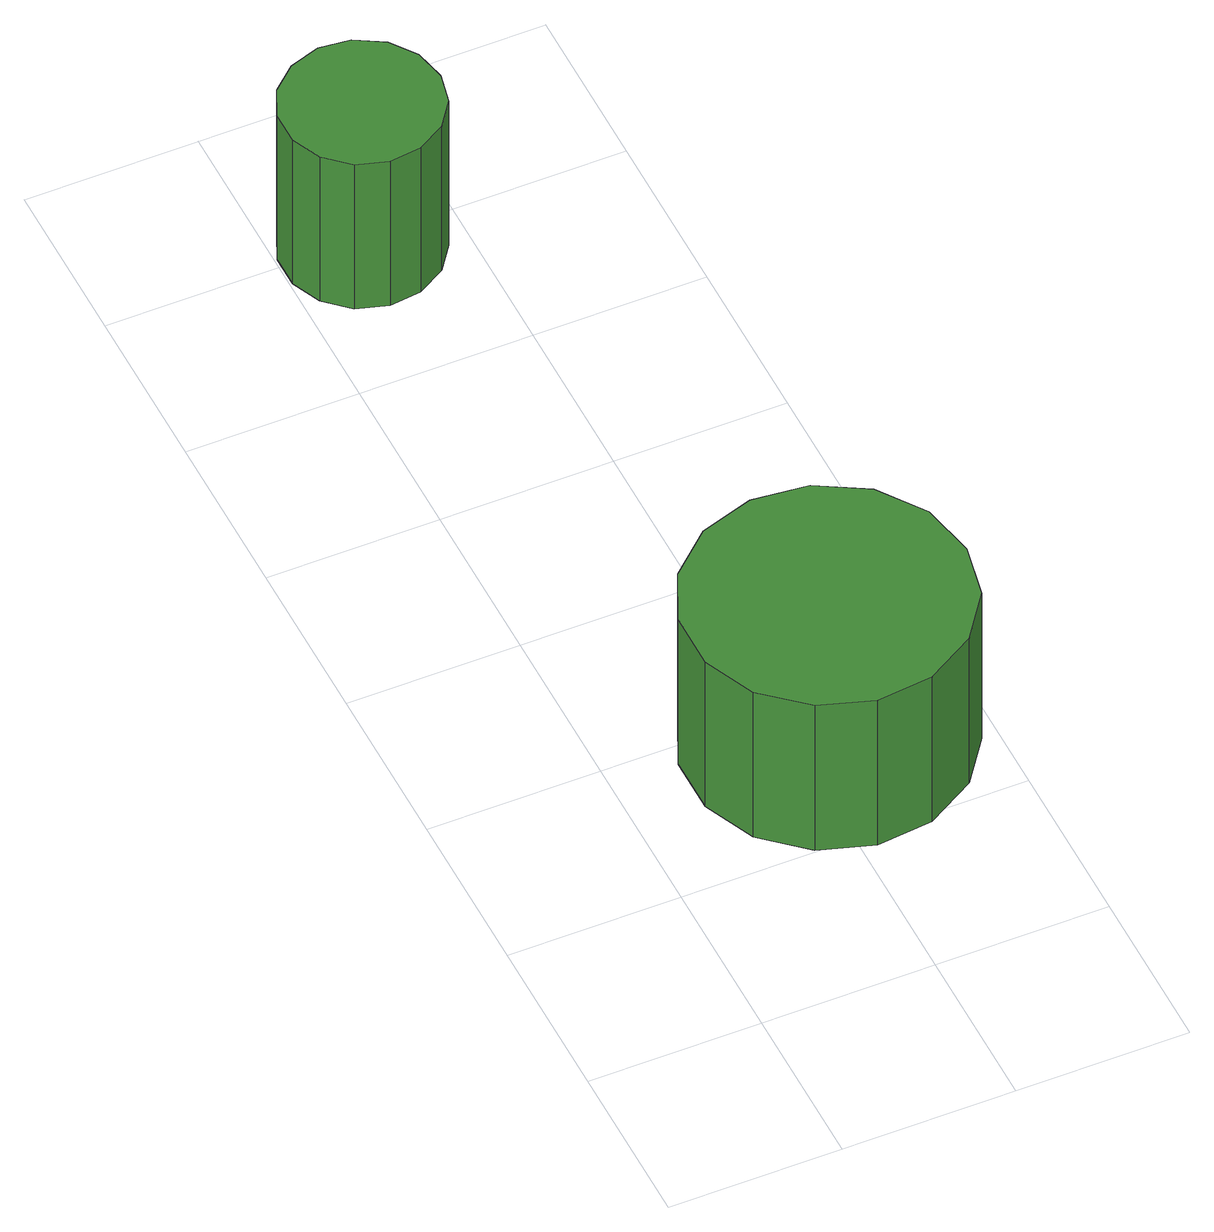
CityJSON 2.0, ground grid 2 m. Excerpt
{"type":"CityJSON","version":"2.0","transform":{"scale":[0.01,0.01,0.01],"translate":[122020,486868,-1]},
"CityObjects":{
"tree1":{"type":"SolitaryVegetationObject","attributes":{"function":"something"},"geometry":[{"type":"MultiSurface","lod":"1","boundaries":[[[0,1,2,3,4,5,6,7,8,9,10,11,12,13,14]],[[15,16,17,18,19,20,21,22,23,24,25,26,27,28,29]],[[0,29,28,1]],[[1,28,27,2]],[[2,27,26,3]],[[3,26,25,4]],[[4,25,24,5]],[[5,24,23,6]],[[6,23,22,7]],[[7,22,21,8]],[[8,21,20,9]],[[9,20,19,10]],[[10,19,18,11]],[[11,18,17,12]],[[12,17,16,13]],[[13,16,15,14]],[[14,15,29,0]]]}]},
"tree2":{"type":"SolitaryVegetationObject","attributes":{"function":"something"},"geometry":[{"type":"MultiSurface","lod":"1","boundaries":[[[30,31,32,33,34,35,36,37,38,39,40,41,42,43,44]],[[45,46,47,48,49,50,51,52,53,54,55,56,57,58,59]],[[30,59,58,31]],[[31,58,57,32]],[[32,57,56,33]],[[33,56,55,34]],[[34,55,54,35]],[[35,54,53,36]],[[36,53,52,37]],[[37,52,51,38]],[[38,51,50,39]],[[39,50,49,40]],[[40,49,48,41]],[[41,48,47,42]],[[42,47,46,43]],[[43,46,45,44]],[[44,45,59,30]]]}]},
"tree3":{"type":"SolitaryVegetationObject","attributes":{"function":"something"}}
},
"vertices":[
[394,341,316],[381,406,316],[342,460,316],[284,493,316],[218,500,316],[155,480,316],[105,435,316],[78,375,316],[78,308,316],[105,247,316],[155,203,316],[218,182,316],[284,189,316],[342,223,316],[381,276,316],[381,276,97],[342,223,97],[284,189,97],[218,182,97],[155,203,97],[105,247,97],[78,308,97],[78,375,97],[105,435,97],[155,480,97],[218,500,97],[284,493,97],[342,460,97],[381,406,97],[394,341,97],
[181,1188,319],[173,1225,319],[151,1255,319],[118,1274,319],[81,1278,319],[45,1266,319],[17,1241,319],[2,1207,319],[2,1169,319],[17,1135,319],[45,1109,319],[81,1098,319],[118,1102,319],[151,1121,319],[173,1151,319],[173,1151,101],[151,1121,101],[118,1102,101],[81,1098,101],[45,1109,101],[17,1135,101],[2,1169,101],[2,1207,101],[17,1241,101],[45,1266,101],[81,1278,101],[118,1274,101],[151,1255,101],[173,1225,101],[181,1188,101]
]}
